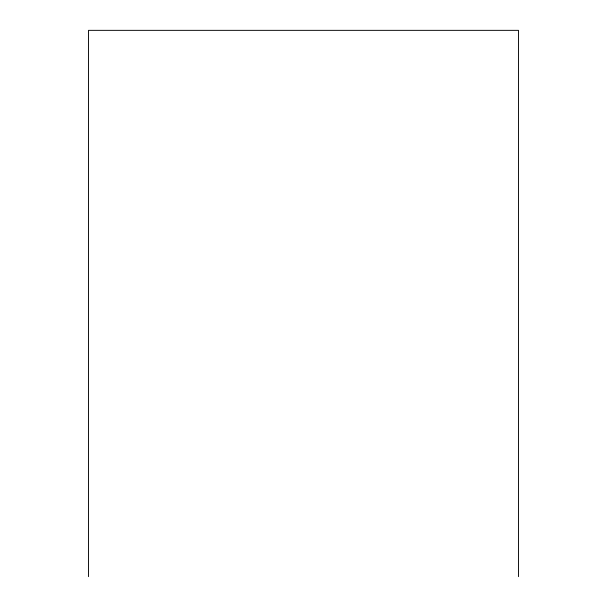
<?xml version="1.0" encoding="UTF-8"?>
<svg xmlns="http://www.w3.org/2000/svg" width="607" height="607" viewBox="0 0 607 607"><rect width="100%" height="100%" fill="white"/><g stroke="black" fill="none" stroke-linecap="round" stroke-linejoin="round"><path stroke-width="0.91" d="M518.492 576.65L518.492 30.35L88.508 30.35L88.508 576.65"/></g></svg>
